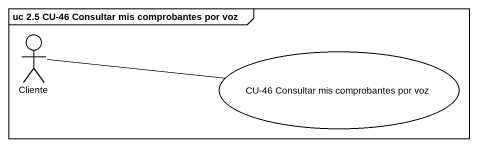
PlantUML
@startuml
mainframe uc 2.5 CU-46 Consultar mis comprobantes por voz
actor Cliente
usecase "CU-46 Consultar mis comprobantes por voz" as CU_46_Consultar_mis
Cliente -right- CU_46_Consultar_mis
@enduml
